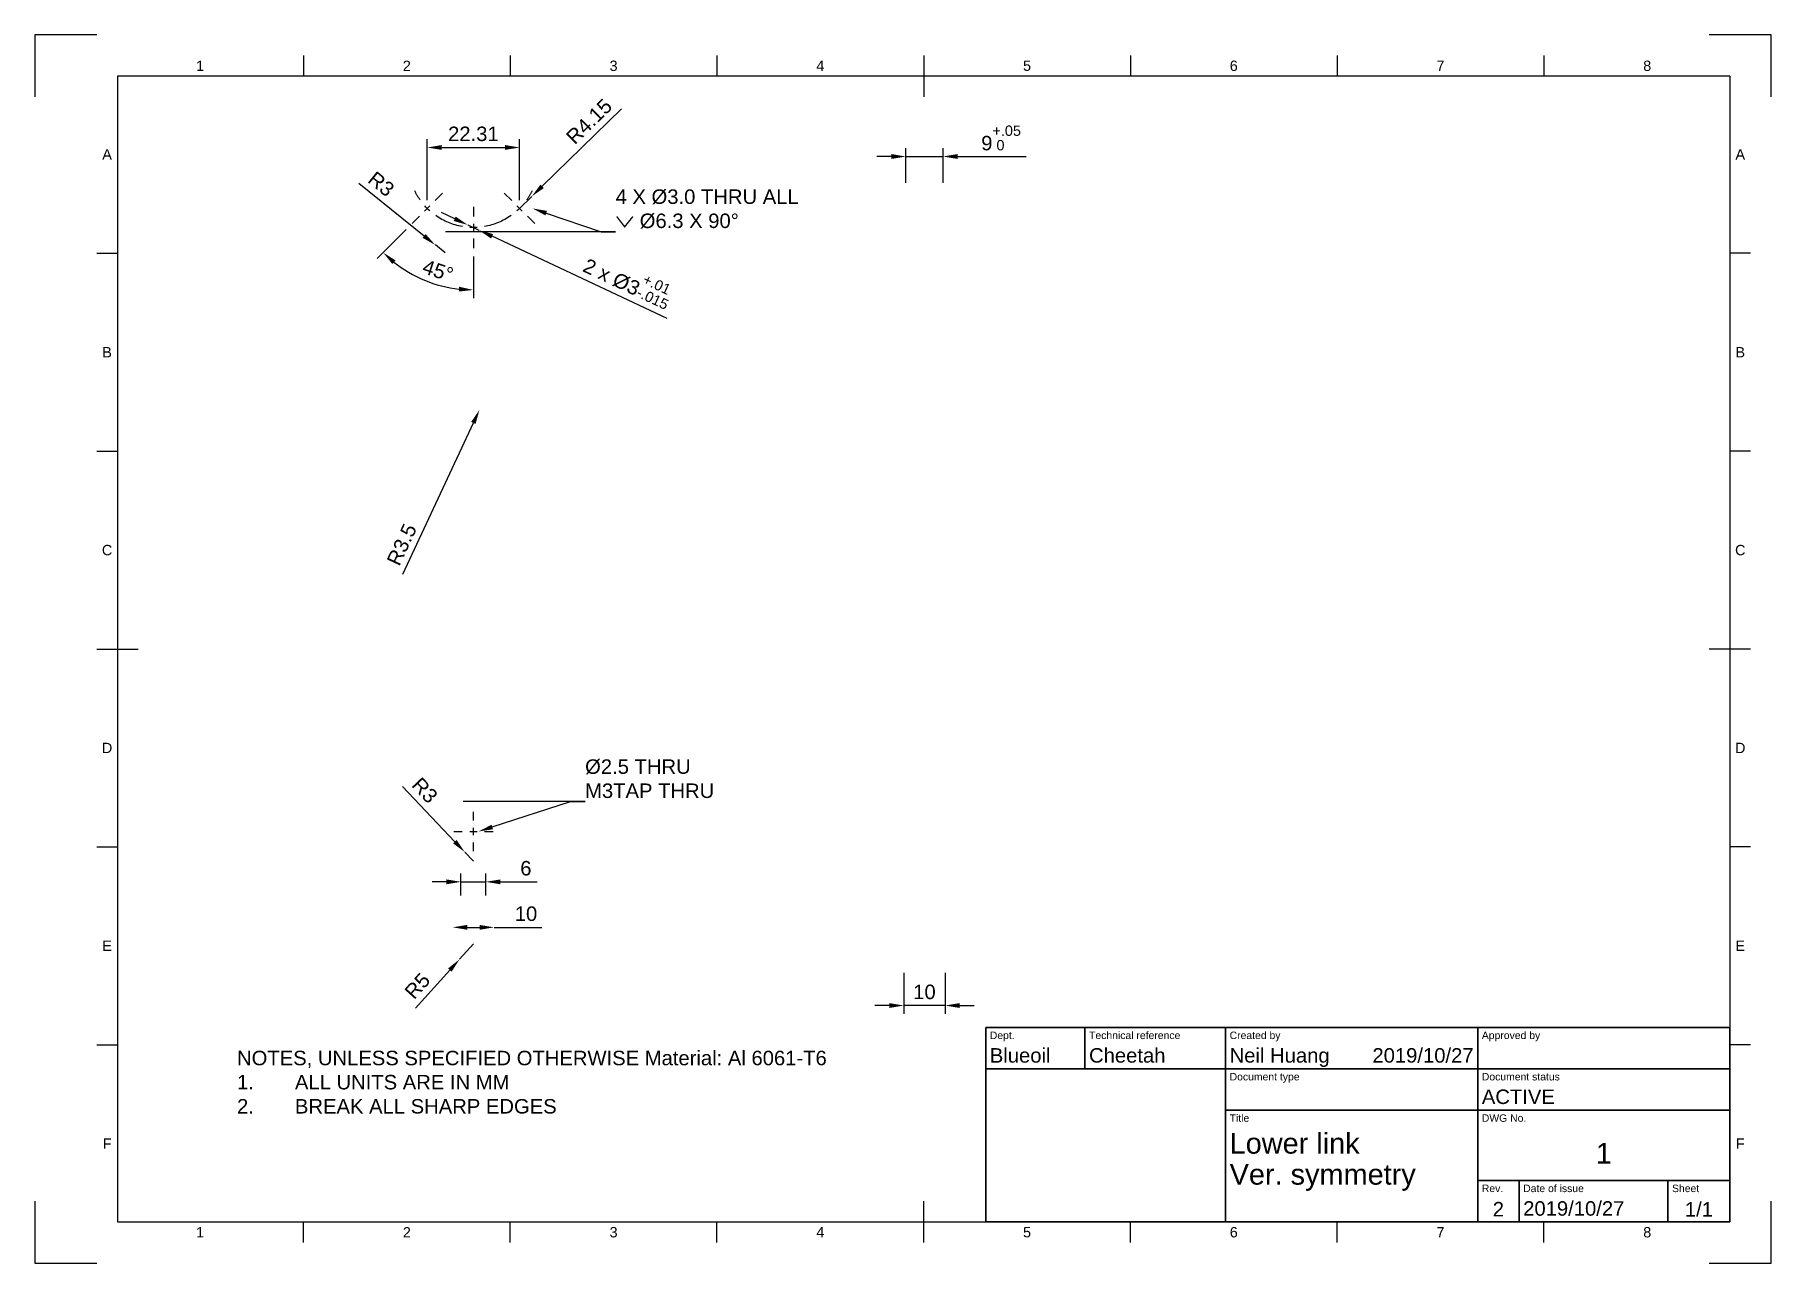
# Paper-space layout 'シート1' of a CAD drawing. Header units: millimetres. Extents: x 0 to 420, y 0 to 297.
import ezdxf
from ezdxf import colors
from ezdxf.entities.mleader import LeaderData, LeaderLine
from ezdxf.enums import TextEntityAlignment as Align
from ezdxf.math import Vec2, Vec3

# ---------------------------------------------------------------- set-up
doc = ezdxf.new("R2010")
doc.units = ezdxf.units.MM
doc.header["$LTSCALE"] = 0.75
doc.linetypes.add('CENTER2', pattern=[28.575, 19.05, -3.175, 3.175, -3.175])
for name, color, linetype, lineweight in [('Annotations', 7, 'Continuous', 25), ('Border', 7, 'Continuous', 25), ('Center Lines', 7, 'CENTER2', 25), ('Dimensions', 7, 'Continuous', 25), ('TitleBlock', 7, 'Continuous', 35)]:
    doc.layers.add(name, color=color, linetype=linetype, lineweight=lineweight)
doc.styles.add('FusionTitle', font='Arial Unicode.ttf')
doc.styles.get("Standard").update_dxf_attribs({"font": 'Arial.ttf'})
doc.dimstyles.new('ISO-25', dxfattribs={"dimtxt": 3.5, "dimasz": 3.5, "dimexe": 2, "dimexo": 2, "dimgap": 1.5, "dimtad": 1, "dimzin": 12, "dimdsep": 46, "dimtxsty": 'Standard', "dimcen": 0, "dimclrd": 256, "dimclre": 256, "dimclrt": 256, "dimazin": 3, "dimtp": 0.1, "dimtm": 0.1, "dimtfac": 0.714, "dimtmove": 0, "dimatfit": 3, "dimfxl": 1, "dimtzin": 12, "dimarcsym": 0})

# ---------------------------------------------------------------- blocks, each defined once
blk = doc.blocks.new('ISO_A3_SHEET')
at = {"layer": 'Border'}
for p, q in [((15, 297), (0, 297)), ((0, 297), (0, 282)), ((420, 297), (405, 297)), ((420, 282), (420, 297)), ((65, 292), (65, 287)), ((115, 292), (115, 287)), ((165, 292), (165, 287)), ((215, 292), (215, 282)), ((265, 292), (265, 287)), ((315, 292), (315, 287)), ((365, 292), (365, 287)), ((410, 287), (20, 287)), ((20, 287), (20, 10)), ((410, 287), (410, 10)), ((15, 244.16666), (20, 244.16666)), ((415, 244.16666), (410, 244.16666)), ((15, 196.33333), (20, 196.33333)), ((415, 196.33333), (410, 196.33333)), ((15, 148.5), (25, 148.5)), ((415, 148.5), (405, 148.5)), ((15, 100.66667), (20, 100.66667)), ((415, 100.66667), (410, 100.66667)), ((15, 52.83334), (20, 52.83334)), ((415, 52.83334), (410, 52.83334)), ((0, 15), (0, 0)), ((215, 5), (215, 15)), ((420, 0), (420, 15)), ((20, 10), (410, 10)), ((65, 5), (65, 10)), ((115, 5), (115, 10)), ((165, 5), (165, 10)), ((265, 5), (265, 10)), ((315, 5), (315, 10)), ((365, 5), (365, 10)), ((0, 0), (15, 0)), ((405, 0), (420, 0))]:
    blk.add_line(p, q, dxfattribs=at)
at = {"layer": 'Border', "style": 'FusionTitle'}
for s, p in [('1', (40, 289.5)), ('2', (90, 289.5)), ('3', (140, 289.5)), ('4', (190, 289.5)), ('5', (240, 289.5)), ('6', (290, 289.5)), ('7', (340, 289.5)), ('8', (390, 289.5)), ('A', (17.5, 268.08333)), ('A', (412.5, 268.08333)), ('B', (17.5, 220.25)), ('B', (412.5, 220.25)), ('C', (17.5, 172.41667)), ('C', (412.5, 172.41667)), ('D', (17.5, 124.58334)), ('D', (412.5, 124.58334)), ('E', (17.5, 76.75001)), ('E', (412.5, 76.75001)), ('F', (17.5, 28.91668)), ('F', (412.5, 28.91668)), ('1', (40, 7.5)), ('2', (90, 7.5)), ('3', (140, 7.5)), ('4', (190, 7.5)), ('5', (240, 7.5)), ('6', (290, 7.5)), ('7', (340, 7.5)), ('8', (390, 7.5))]:
    blk.add_text(s, height=2.5, dxfattribs=at).set_placement(p, align=Align.MIDDLE)
blk = doc.blocks.new('ISO_TITLEBLOCK')
at = {"layer": 'TitleBlock'}
for p, q in [((0, 47), (-180, 47)), ((-180, 47), (-180, 0)), ((-156, 37), (-156, 47)), ((-122, 0), (-122, 47)), ((-61, 0), (-61, 47)), ((0, 0), (0, 47)), ((-180, 37), (0, 37)), ((-122, 27), (0, 27)), ((-61, 10), (0, 10)), ((-51, 0), (-51, 10)), ((-15, 0), (-15, 10)), ((-180, 0), (0, 0))]:
    blk.add_line(p, q, dxfattribs=at)
at = {"layer": 'TitleBlock', "style": 'FusionTitle'}
for s, p in [('Dept.', (-179, 46)), ('Technical reference', (-155, 46)), ('Created by', (-121, 46)), ('Approved by', (-60, 46)), ('Document type', (-121, 36)), ('Document status', (-60, 36)), ('Title', (-121, 26)), ('DWG No.', (-60, 26)), ('Rev.', (-60, 9)), ('Date of issue', (-50, 9)), ('Sheet', (-14, 9))]:
    blk.add_text(s, height=1.8, dxfattribs=at).set_placement(p, align=Align.TOP_LEFT)
for tag, p, height in [('DEPT', (-179, 38.5), 3.5), ('TECHNICAL_REFERENCE', (-155, 38.5), 3.5), ('CREATED_BY', (-121, 38.5), 3.5), ('APPROVED_BY', (-60, 38.5), 3.5), ('DOCUMENT_TYPE', (-121, 28.5), 3.5), ('DOCUMENT_STATUS', (-60, 28.5), 3.5), ('TITLE_1', (-121, 16.5), 5), ('TITLE_2', (-121, 9), 5), ('TITLE_3', (-121, 1.5), 5), ('DATE_OF_ISSUE', (-50, 1.5), 3.5)]:
    blk.add_attdef(tag, p, '', height=height, dxfattribs=at)
for tag, p in [('CREATED_DATE', (-62, 38.5)), ('APPROVED_DATE', (-1, 38.5))]:
    blk.add_attdef(tag, text='', height=3.5, dxfattribs=at).set_placement(p, align=Align.RIGHT)
for tag, height, p in [('DRAWING_NUMBER', 5, (-30.5, 16.6)), ('REV', 3.5, (-56, 3.1)), ('SHEET', 3.5, (-7.5, 3.1))]:
    blk.add_attdef(tag, text='', height=height, dxfattribs=at).set_placement(p, align=Align.MIDDLE)
blk = doc.blocks.new('*D21')
at = {"layer": 'Defpoints', "color": 0, "transparency": 16777216}
for p in [(219.69, 267.56), (210.69, 259.16), (219.69, 259.16)]:
    blk.add_point(p, dxfattribs=at)
at = {"layer": 'Dimensions', "lineweight": -2, "transparency": 16777216}
for p, q in [((210.69, 261.16), (210.69, 269.56)), ((219.69, 261.16), (219.69, 269.56)), ((207.19, 267.56), (203.69, 267.56)), ((210.69, 267.56), (219.69, 267.56)), ((223.19, 267.56), (239.77, 267.56))]:
    blk.add_line(p, q, dxfattribs=at)
at = {"layer": 'Dimensions', "transparency": 16777216}
for points in [[(207.19, 268.15), (207.19, 266.98), (210.69, 267.56)], [(223.19, 268.15), (223.19, 266.98), (219.69, 267.56)]]:
    blk.add_solid(points, dxfattribs=at)
at = {"layer": 'Dimensions', "transparency": 16777216, "insert": (233.72, 272.03), "char_height": 3.5, "attachment_point": 5}
blk.add_mtext('9{\\H0.714x;\\S+.05^  0;}', dxfattribs=at)
blk = doc.blocks.new('*D25')
at = {"layer": 'Defpoints', "color": 0, "transparency": 16777216}
for p in [(117.25, 269.74), (94.94, 255.01), (117.25, 255.01)]:
    blk.add_point(p, dxfattribs=at)
at = {"layer": 'Dimensions', "lineweight": -2, "transparency": 16777216}
for p, q in [((94.94, 257.01), (94.94, 271.74)), ((98.44, 269.74), (113.75, 269.74)), ((117.25, 257.01), (117.25, 271.74))]:
    blk.add_line(p, q, dxfattribs=at)
at = {"layer": 'Dimensions', "transparency": 16777216}
for points in [[(98.44, 270.33), (98.44, 269.16), (94.94, 269.74)], [(113.75, 270.33), (113.75, 269.16), (117.25, 269.74)]]:
    blk.add_solid(points, dxfattribs=at)
at = {"layer": 'Dimensions', "transparency": 16777216, "insert": (106.09, 273.02), "char_height": 3.5, "attachment_point": 5}
blk.add_mtext('22.31', dxfattribs=at)
blk = doc.blocks.new('*D28')
at = {"layer": 'Defpoints', "color": 0, "transparency": 16777216}
for p in [(96.89, 246.17), (99.23, 244.29)]:
    blk.add_point(p, dxfattribs=at)
at = {"layer": 'Dimensions', "lineweight": -2, "transparency": 16777216}
for p, q in [((78.36, 261.09), (94.16, 248.37)), ((99.23, 244.29), (96.89, 246.17))]:
    blk.add_line(p, q, dxfattribs=at)
at = {"layer": 'Dimensions', "transparency": 16777216}
blk.add_solid([(94.53, 248.82), (93.8, 247.91), (96.89, 246.17)], dxfattribs=at)
at = {"layer": 'Dimensions', "transparency": 16777216, "insert": (83.8, 260.91), "char_height": 3.5, "attachment_point": 5, "rotation": 321.1629}
blk.add_mtext('R3', dxfattribs=at)
blk = doc.blocks.new('*D30')
at = {"layer": 'Defpoints', "color": 0, "transparency": 16777216}
for p in [(106.09, 203.16), (104.61, 199.98)]:
    blk.add_point(p, dxfattribs=at)
at = {"layer": 'Dimensions', "lineweight": -2, "transparency": 16777216}
blk.add_line((89.06, 166.59), (106.09, 203.16), dxfattribs=at)
at = {"layer": 'Dimensions', "transparency": 16777216}
blk.add_solid([(105.56, 203.4), (106.62, 202.91), (107.57, 206.33)], dxfattribs=at)
at = {"layer": 'Dimensions', "transparency": 16777216, "insert": (88.78, 173.75), "char_height": 3.5, "attachment_point": 5, "rotation": 65.0216}
blk.add_mtext('R3.5', dxfattribs=at)
blk = doc.blocks.new('*D34')
at = {"layer": 'Defpoints', "color": 0, "transparency": 16777216}
for p in [(120.21, 257.91), (117.25, 255.01)]:
    blk.add_point(p, dxfattribs=at)
at = {"layer": 'Dimensions', "lineweight": -2, "transparency": 16777216}
for p, q in [((141.9, 279.1), (122.72, 260.36)), ((117.25, 255.01), (120.21, 257.91))]:
    blk.add_line(p, q, dxfattribs=at)
at = {"layer": 'Dimensions', "transparency": 16777216}
blk.add_solid([(122.31, 260.77), (123.13, 259.94), (120.21, 257.91)], dxfattribs=at)
at = {"layer": 'Dimensions', "transparency": 16777216, "insert": (134.08, 276.04), "char_height": 3.5, "attachment_point": 5, "rotation": 44.3471}
blk.add_mtext('R4.15', dxfattribs=at)
blk = doc.blocks.new('*D35')
at = {"layer": 'Defpoints', "color": 0, "transparency": 16777216}
for p in [(106.09, 77.21), (102.75, 73.49)]:
    blk.add_point(p, dxfattribs=at)
at = {"layer": 'Dimensions', "lineweight": -2, "transparency": 16777216}
for p, q in [((106.09, 77.21), (102.75, 73.49)), ((92.08, 61.63), (100.41, 70.89))]:
    blk.add_line(p, q, dxfattribs=at)
at = {"layer": 'Dimensions', "transparency": 16777216}
blk.add_solid([(99.97, 71.28), (100.84, 70.5), (102.75, 73.49)], dxfattribs=at)
at = {"layer": 'Dimensions', "transparency": 16777216, "insert": (92.55, 67.05), "char_height": 3.5, "attachment_point": 5, "rotation": 48.0212}
blk.add_mtext('R5', dxfattribs=at)
blk = doc.blocks.new('*D36')
at = {"layer": 'Defpoints', "color": 0, "transparency": 16777216}
for p in [(104.03, 99.38), (106.09, 97.21)]:
    blk.add_point(p, dxfattribs=at)
at = {"layer": 'Dimensions', "lineweight": -2, "transparency": 16777216}
for p, q in [((88.97, 115.22), (101.61, 101.92)), ((106.09, 97.21), (104.03, 99.38))]:
    blk.add_line(p, q, dxfattribs=at)
at = {"layer": 'Dimensions', "transparency": 16777216}
blk.add_solid([(102.04, 102.32), (101.19, 101.52), (104.03, 99.38)], dxfattribs=at)
at = {"layer": 'Dimensions', "transparency": 16777216, "insert": (94.33, 114.33), "char_height": 3.5, "attachment_point": 5, "rotation": 313.5466}
blk.add_mtext('R3', dxfattribs=at)
blk = doc.blocks.new('*U37')
at = {"layer": 'Center Lines', "color": 0, "ltscale": 0.75, "transparency": 16777216}
for p, q in [((0, 2.68), (0, 4.75)), ((-4.75, 0), (-2.68, 0)), ((2.68, 0), (4.75, 0)), ((0, -4.75), (0, -2.68))]:
    blk.add_line(p, q, dxfattribs=at)
at = {"layer": 'Center Lines', "color": 0, "linetype": 'Continuous', "ltscale": 0.75, "transparency": 16777216}
for p, q in [((-0.89, 0), (0.89, 0)), ((0, -0.89), (0, 0.89))]:
    blk.add_line(p, q, dxfattribs=at)
blk = doc.blocks.new('*D39')
at = {"layer": 'Defpoints', "color": 0, "transparency": 16777216}
for p in [(210.19, 72.21), (220.19, 72.21), (210.19, 62.31)]:
    blk.add_point(p, dxfattribs=at)
at = {"layer": 'Dimensions', "lineweight": -2, "transparency": 16777216}
for p, q in [((210.19, 70.21), (210.19, 60.31)), ((220.19, 70.21), (220.19, 60.31)), ((206.69, 62.31), (203.19, 62.31)), ((220.19, 62.31), (210.19, 62.31)), ((223.69, 62.31), (227.19, 62.31))]:
    blk.add_line(p, q, dxfattribs=at)
at = {"layer": 'Dimensions', "transparency": 16777216}
for points in [[(206.69, 62.89), (206.69, 61.72), (210.19, 62.31)], [(223.69, 62.89), (223.69, 61.72), (220.19, 62.31)]]:
    blk.add_solid(points, dxfattribs=at)
at = {"layer": 'Dimensions', "transparency": 16777216, "insert": (215.19, 65.58), "char_height": 3.5, "attachment_point": 5}
blk.add_mtext('10', dxfattribs=at)
blk = doc.blocks.new('*D40')
at = {"layer": 'Defpoints', "color": 0, "transparency": 16777216}
for p in [(101.09, 81.21), (111.09, 81.21), (111.09, 81.21)]:
    blk.add_point(p, dxfattribs=at)
at = {"layer": 'Dimensions', "lineweight": -2, "transparency": 16777216}
for p, q in [((104.59, 81.21), (107.59, 81.21)), ((111.09, 81.21), (122.66, 81.21))]:
    blk.add_line(p, q, dxfattribs=at)
at = {"layer": 'Dimensions', "transparency": 16777216}
for points in [[(104.59, 81.79), (104.59, 80.62), (101.09, 81.21)], [(107.59, 81.79), (107.59, 80.62), (111.09, 81.21)]]:
    blk.add_solid(points, dxfattribs=at)
at = {"layer": 'Dimensions', "transparency": 16777216, "insert": (118.82, 84.48), "char_height": 3.5, "attachment_point": 5}
blk.add_mtext('10', dxfattribs=at)
blk = doc.blocks.new('*D41')
at = {"layer": 'Defpoints', "color": 0, "transparency": 16777216}
for p in [(109.09, 92.21), (103.09, 86.91), (109.09, 86.91)]:
    blk.add_point(p, dxfattribs=at)
at = {"layer": 'Dimensions', "lineweight": -2, "transparency": 16777216}
for p, q in [((103.09, 88.91), (103.09, 94.21)), ((109.09, 88.91), (109.09, 94.21)), ((99.59, 92.21), (96.09, 92.21)), ((103.09, 92.21), (109.09, 92.21)), ((112.59, 92.21), (121.48, 92.21))]:
    blk.add_line(p, q, dxfattribs=at)
at = {"layer": 'Dimensions', "transparency": 16777216}
for points in [[(99.59, 92.79), (99.59, 91.62), (103.09, 92.21)], [(112.59, 92.79), (112.59, 91.62), (109.09, 92.21)]]:
    blk.add_solid(points, dxfattribs=at)
at = {"layer": 'Dimensions', "transparency": 16777216, "insert": (118.79, 95.48), "char_height": 3.5, "attachment_point": 5}
blk.add_mtext('6', dxfattribs=at)
blk = doc.blocks.new('*U46')
at = {"layer": 'Center Lines', "color": 0, "ltscale": 0.75, "transparency": 16777216}
for p, q in [((-7.48, -7.48), (-9.26, -9.26)), ((-13.05, -13.05), (-14.83, -14.83))]:
    blk.add_line(p, q, dxfattribs=at)
at = {"layer": 'Center Lines', "color": 0, "linetype": 'Continuous', "ltscale": 0.75, "transparency": 16777216}
blk.add_line((-10.52, -10.52), (-11.79, -11.79), dxfattribs=at)
at = {"layer": 'Center Lines', "color": 0, "ltscale": 0.75, "transparency": 16777216, "extrusion": (0, 0, -1)}
blk.add_arc((0, 0), 15.77, 324.7423, 333.9745, dxfattribs=at)
at = {"layer": 'Center Lines', "color": 0, "linetype": 'Continuous', "ltscale": 0.75, "transparency": 16777216, "extrusion": (0, 0, -1)}
blk.add_arc((0, 0), 15.77, 311.756, 318.244, dxfattribs=at)
blk = doc.blocks.new('*U47')
at = {"layer": 'Center Lines', "color": 0, "ltscale": 0.75, "transparency": 16777216}
for p, q in [((7.48, -7.48), (9.26, -9.26)), ((13.05, -13.05), (14.83, -14.83))]:
    blk.add_line(p, q, dxfattribs=at)
at = {"layer": 'Center Lines', "color": 0, "linetype": 'Continuous', "ltscale": 0.75, "transparency": 16777216}
blk.add_line((10.52, -10.52), (11.79, -11.79), dxfattribs=at)
at = {"layer": 'Center Lines', "color": 0, "ltscale": 0.75, "transparency": 16777216, "extrusion": (0, 0, -1)}
blk.add_arc((0, 0), 15.77, 206.0255, 215.2577, dxfattribs=at)
at = {"layer": 'Center Lines', "color": 0, "linetype": 'Continuous', "ltscale": 0.75, "transparency": 16777216, "extrusion": (0, 0, -1)}
blk.add_arc((0, 0), 15.77, 221.756, 228.244, dxfattribs=at)
blk = doc.blocks.new('*U48')
at = {"layer": 'Center Lines', "color": 0, "ltscale": 0.75, "transparency": 16777216}
for p, q in [((0, -10.77), (0, -13.1)), ((0, -18.45), (0, -20.77))]:
    blk.add_line(p, q, dxfattribs=at)
at = {"layer": 'Center Lines', "color": 0, "linetype": 'Continuous', "ltscale": 0.75, "transparency": 16777216}
blk.add_line((0, -14.88), (0, -16.67), dxfattribs=at)
at = {"layer": 'Center Lines', "color": 0, "linetype": 'Continuous', "ltscale": 0.75, "transparency": 16777216, "extrusion": (0, 0, -1)}
blk.add_arc((0, 0), 15.77, 266.756, 273.244, dxfattribs=at)
blk = doc.blocks.new('*U45')
at = {"layer": 'Center Lines', "color": 0, "ltscale": 0.75, "transparency": 16777216, "extrusion": (0, 0, -1)}
for start, end in [(279.7423, 305.2577), (234.7423, 260.2577)]:
    blk.add_arc((0, 0), 15.77, start, end, dxfattribs=at)
at = {"layer": 'Center Lines', "color": 0, "ltscale": 0.75, "transparency": 16777216}
for name in ['*U46', '*U47', '*U48']:
    blk.add_blockref(name, (0, 0), dxfattribs=at)
blk = doc.blocks.new('*D50')
at = {"layer": 'Defpoints', "color": 0, "transparency": 16777216}
for p in [(104.73, 251.02), (107.45, 249.75)]:
    blk.add_point(p, dxfattribs=at)
at = {"layer": 'Dimensions', "lineweight": -2, "transparency": 16777216}
for p, q in [((101.57, 252.51), (98.4, 253.99)), ((104.73, 251.02), (107.45, 249.75)), ((153, 228.41), (110.62, 248.27))]:
    blk.add_line(p, q, dxfattribs=at)
at = {"layer": 'Dimensions', "transparency": 16777216}
for points in [[(101.81, 253.04), (101.32, 251.98), (104.73, 251.02)], [(110.87, 248.79), (110.37, 247.74), (107.45, 249.75)]]:
    blk.add_solid(points, dxfattribs=at)
at = {"layer": 'Dimensions', "transparency": 16777216, "insert": (143.65, 237.83), "char_height": 3.5, "attachment_point": 5, "rotation": 334.8977}
blk.add_mtext('2 x Ø3{\\H0.714x;\\S+.01^ -.015;}', dxfattribs=at)
blk = doc.blocks.new('*D51')
at = {"layer": 'Defpoints', "color": 0, "transparency": 16777216}
for p in [(93.04, 253.11), (91.26, 251.33), (106.09, 247.71), (106.09, 245.39), (90.66, 239.44)]:
    blk.add_point(p, dxfattribs=at)
at = {"layer": 'Dimensions', "lineweight": -2, "transparency": 16777216}
for p, q in [((89.85, 249.92), (82.86, 242.93)), ((106.09, 243.39), (106.09, 233.3))]:
    blk.add_line(p, q, dxfattribs=at)
blk.add_arc((106.09, 266.16), 30.86, 231.5017, 263.4983, dxfattribs=at)
at = {"layer": 'Dimensions', "transparency": 16777216}
for points in [[(86.49, 241.57), (87.27, 242.44), (84.27, 244.34)], [(102.63, 236.08), (102.57, 234.92), (106.09, 235.3)]]:
    blk.add_solid(points, dxfattribs=at)
at = {"layer": 'Dimensions', "transparency": 16777216, "insert": (97.54, 239.95), "char_height": 3.5, "attachment_point": 5, "rotation": 341.923}
blk.add_mtext('45°', dxfattribs=at)

psp = doc.layouts.new('シート1')

# ---------------------------------------------------------------- block references
at = {"layer": 'Border'}
psp.add_blockref('ISO_A3_SHEET', (0, 0), dxfattribs=at)
at = {"layer": 'Center Lines', "ltscale": 0.75}
for name, p in [('*U45', (106.093, 266.1616)), ('*U37', (106.093, 104.3876))]:
    psp.add_blockref(name, p, dxfattribs=at)
at = {"layer": 'TitleBlock'}
psp.add_blockref('ISO_TITLEBLOCK', (410, 10), dxfattribs=at).add_auto_attribs({'DATE_OF_ISSUE': '2019/10/27', 'REV': '2', 'DOCUMENT_STATUS': 'ACTIVE', 'CREATED_DATE': '2019/10/27', 'SHEET': '1/1', 'TITLE_2': 'Ver. symmetry', 'DRAWING_NUMBER': '1', 'TITLE_1': 'Lower link', 'CREATED_BY': 'Neil Huang', 'TECHNICAL_REFERENCE': 'Cheetah', 'DEPT': 'Blueoil'})

# ---------------------------------------------------------------- texts
at = {"layer": 'Annotations', "insert": (48.932, 51.3657), "char_height": 3.5, "attachment_point": 1}
psp.add_mtext_dynamic_manual_height_columns('NOTES, UNLESS SPECIFIED OTHERWISE Material: Al 6061-T6\\P1.^IALL UNITS ARE IN MM\\P2.^IBREAK ALL SHARP EDGES', width=145.811318, gutter_width=17.5, heights=[0], dxfattribs=at)

# ---------------------------------------------------------------- dimensions: what is measured, and where the dimension line sits
at = {"layer": 'Dimensions'}
for center, mpoint, override, picture, middle in [((117.2469, 255.0077), (120.2146, 257.9085), {"dimlfac": -1, "dimse1": 1, "dimclrd": 256, "dimclre": 256}, '*D34', (136.3686, 273.6986)), ((99.226, 244.2903), (96.8892, 246.1716), {"dimlfac": -1, "dimse1": 1, "dimclrd": 256, "dimclre": 256}, '*D28', (81.7455, 258.3636)), ((106.093, 203.156), (104.615, 199.9833), {"dimlfac": -1, "dimse1": 1}, '*D30', (91.7508, 172.3688)), ((106.093, 97.2058), (104.0261, 99.3803), {"dimlfac": -1, "dimse1": 1, "dimclrd": 256, "dimclre": 256}, '*D36', (91.9576, 112.0772)), ((106.093, 77.2058), (102.7487, 73.4889), {"dimlfac": -1, "dimse1": 1, "dimclrd": 256, "dimclre": 256}, '*D35', (94.9869, 64.8621))]:
    dim = psp.add_radius_dim(center=center, mpoint=mpoint, dimstyle='ISO-25', override=override, dxfattribs=at)
    dim.commit()
    dim.dimension.update_dxf_attribs({"geometry": picture, "text_midpoint": middle, "dimtype": 164})
for base, p1, p2, angle, override, picture, middle, dimtype in [((219.6918, 267.5638), (210.6918, 259.1577), (219.6918, 259.1577), 0, {"dimdec": 3, "dimlfac": -1, "dimtol": 1, "dimtp": 0.05, "dimtm": 0, "dimtdec": 3}, '*D21', (233.7187, 267.5638), 161), ((117.2469, 269.7431), (94.9391, 255.0077), (117.2469, 255.0077), 0, {"dimlfac": -1}, '*D25', (106.093, 269.7431), 161), ((109.093, 92.2081), (103.093, 86.9059), (109.093, 86.9059), 180, {"dimlfac": -1}, '*D41', (118.7867, 92.2081), 160)]:
    dim = psp.add_linear_dim(base=base, p1=p1, p2=p2, angle=angle, dimstyle='ISO-25', override=override, dxfattribs=at)
    dim.commit()
    dim.dimension.update_dxf_attribs({"geometry": picture, "text_midpoint": middle, "dimtype": dimtype})
dim = psp.add_angular_dim_2l(base=(90.6629, 239.436), line1=((106.093, 247.7087), (106.093, 245.3876)), line2=((93.0448, 253.1134), (91.2621, 251.3307)), dimstyle='ISO-25', dxfattribs=at)
dim.commit()
dim.dimension.update_dxf_attribs({"geometry": '*D51', "text_midpoint": (96.5172, 236.8248), "dimtype": 162})
dim = psp.add_diameter_dim_2p(p1=(104.7346, 251.0239), p2=(107.4513, 249.7512), text='2 x <>', dimstyle='ISO-25', override={"dimdec": 3, "dimlfac": -1, "dimtol": 1, "dimtp": 0.01, "dimtm": 0.015, "dimtdec": 3}, dxfattribs=at)
dim.commit()
dim.dimension.update_dxf_attribs({"geometry": '*D50', "text_midpoint": (141.7135, 233.7), "dimtype": 163})
dim = psp.add_linear_dim(base=(111.093, 81.2059), p1=(101.093, 81.2059), p2=(111.093, 81.2059), dimstyle='ISO-25', override={"dimlfac": -1}, dxfattribs=at)
dim.commit()
dim.dimension.update_dxf_attribs({"geometry": '*D40', "text_midpoint": (118.8159, 81.2059), "dimtype": 160})
dim = psp.add_aligned_dim(p1=(220.1918, 72.2058), p2=(210.1918, 72.2058), distance=9.8995, dimstyle='ISO-25', override={"dimlfac": -1, "dimclrd": 256, "dimclre": 256}, dxfattribs=at)
dim.commit()
dim.dimension.update_dxf_attribs({"geometry": '*D39', "text_midpoint": (215.1918, 65.5802)})

# ---------------------------------------------------------------- leaders
at = {"layer": 'Annotations'}
ml = psp.add_multileader_mtext('Standard', dxfattribs=at)
ml.set_content('4 X %%C3.0 THRU ALL\\P{\\Famgdt|c0;w} %%C6.3 X 90%%D', color=256)
ml.set_leader_properties()
ml.build(insert=Vec2(0, 0))
ml.multileader.update_dxf_attribs({"text_left_attachment_type": 5, "text_right_attachment_type": 5, "dogleg_length": 3.5, "arrow_head_size": 3.5})
ctx = ml.context
ctx.base_point, ctx.char_height, ctx.arrow_head_size, ctx.landing_gap_size, ctx.plane_origin = Vec3(140.4883, 249.3143), 3.5, 3.5, 0, Vec3(145.199, 233.0509)
ctx.left_attachment, ctx.right_attachment = 5, 5
notes = []
notes.append((ctx, [(0, (1, 1, 0), (136.9883, 249.3143), (1, 0), 3.5, [(0, [(120.3969, 255.0077)], 0, [])])]))
ctx.mtext.insert, ctx.mtext.flow_direction = Vec3(140.4883, 259.6055), 5
ml = psp.add_multileader_mtext('Standard', dxfattribs=at)
ml.set_content('%%C2.5 THRU\\PM3TAP THRU', color=256)
ml.set_leader_properties()
ml.build(insert=Vec2(0, 0))
ml.multileader.update_dxf_attribs({"text_left_attachment_type": 5, "text_right_attachment_type": 5, "dogleg_length": 3.5, "arrow_head_size": 3.5})
ctx = ml.context
ctx.base_point, ctx.char_height, ctx.arrow_head_size, ctx.landing_gap_size, ctx.plane_origin = Vec3(133.114, 111.6563), 3.5, 3.5, 0, Vec3(106.758, 98.7057)
ctx.left_attachment, ctx.right_attachment = 5, 5
notes.append((ctx, [(0, (1, 1, 0), (129.614, 111.6563), (1, 0), 3.5, [(0, [(107.343, 104.3876)], 0, [])])]))
ctx.mtext.insert, ctx.mtext.flow_direction = Vec3(133.114, 121.8186), 5
for ctx, leaders in notes:
    for number, flags, end, landing, length, lines in leaders:
        leader = LeaderData()
        leader.index, (leader.has_last_leader_line, leader.has_dogleg_vector, leader.attachment_direction) = number, flags
        leader.last_leader_point, leader.dogleg_vector, leader.dogleg_length = Vec3(end), Vec3(landing), length
        for number, points, colour, breaks in lines:
            line = LeaderLine()
            line.index, line.vertices, line.color, line.breaks = number, Vec3.list(points), colors.encode_raw_color(colour), breaks
            leader.lines.append(line)
        ctx.leaders.append(leader)

doc.saveas('drawing.dxf')
